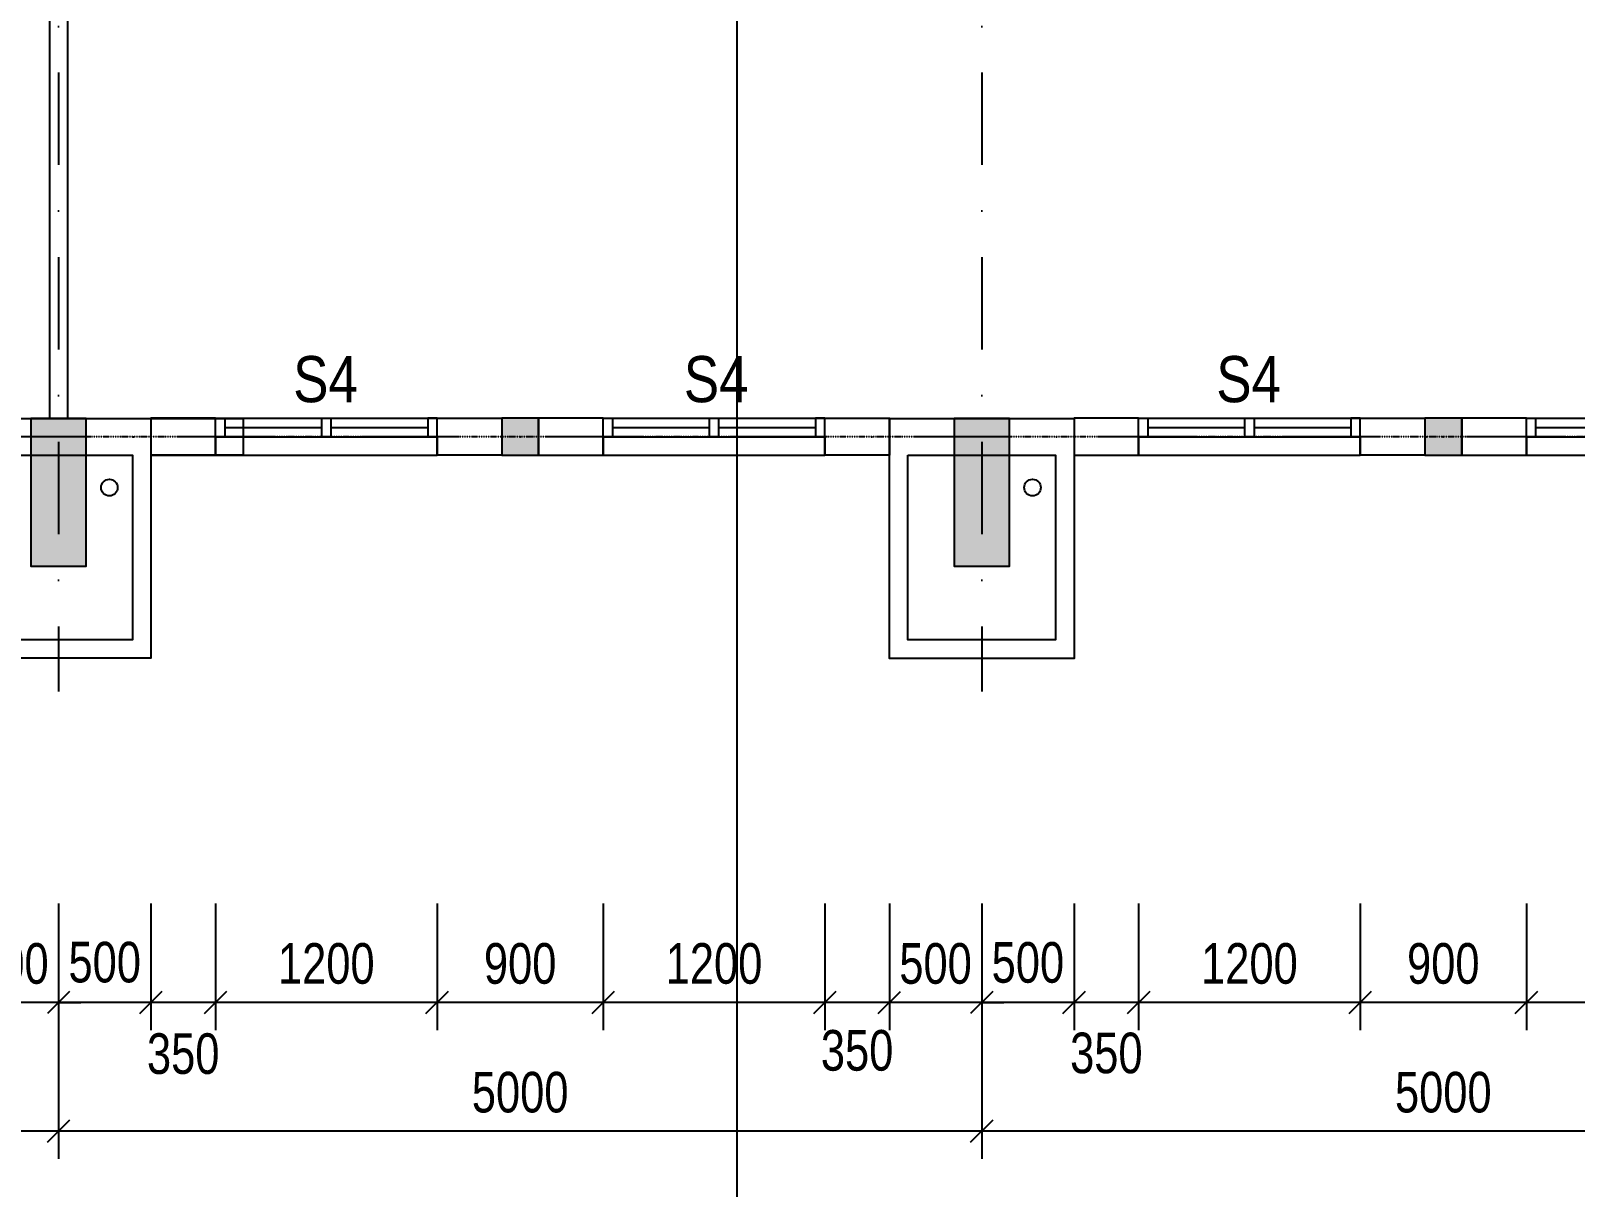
# Model space of a CAD drawing. Header units: millimetres. Extents: x -9574 to 115615, y -25569 to 161230.
# Drawn here: x 50510 to 58874, y -4064 to 2200 of the extents above; entities that cross this region are included whole.
import ezdxf
from ezdxf.enums import TextEntityAlignment as Align

# ---------------------------------------------------------------- set-up
doc = ezdxf.new("R2010")
doc.units = ezdxf.units.MM
doc.linetypes.add('luoi  H3$0$DASHDOT', pattern=[1, 0.5, -0.25, 0, -0.25])
doc.linetypes.add('luoi  H3$0$DASHDOT2', pattern=[0.5, 0.25, -0.125, 0, -0.125])
for name, color, linetype in [('$1$KICHTHUOC', 2, 'Continuous'), ('cot TT T1$0$COT1', 7, 'Continuous'), ('cot TT T1$0$COTPHU7', 7, 'Continuous'), ('cuaTT T1$0$TEXTcuaT1', 2, 'Continuous'), ('DAUCAT$0$GHICHU', 6, 'Continuous'), ('dimTT T1$0$KICHTHUOC', 2, 'Continuous'), ('GAIN TT 1$0$TUONG6', 6, 'Continuous'), ('luoi  H3$0$truc 3', 8, 'Continuous'), ('luoi  H3$0$TRUC9', 251, 'luoi  H3$0$DASHDOT'), ('TT T1$0$03', 4, 'Continuous'), ('TT T1$0$COTPHU7', 7, 'Continuous'), ('TT T1$0$CUA3', 3, 'Continuous'), ('TT T1$0$DODOC2', 7, 'Continuous'), ('TT T1$0$TUONG6', 6, 'Continuous')]:
    doc.layers.add(name, color=color, linetype=linetype)
doc.styles.add('cuaTT T1$0$VNI-Helve-Condense', font='vhelvcn_0.ttf')
doc.styles.add('DAUCAT$0$Tahoma', font='tahoma_1.ttf')
doc.styles.add('dimTT T1$1$VSIMPLEX.SHX', font='VSIMPLEX.SHX', dxfattribs={"width": 0.8})
doc.dimstyles.new('dimTT T1$1$1-100', dxfattribs={"dimscale": 0, "dimtxt": 220, "dimasz": 120, "dimexe": 150, "dimexo": 300, "dimgap": 100, "dimtad": 1, "dimdec": 0, "dimzin": 0, "dimdsep": 46, "dimtxsty": 'dimTT T1$1$VSIMPLEX.SHX', "dimblk1": 'dimTT T1$1$_OBLIQUE', "dimblk2": 'dimTT T1$1$_OBLIQUE', "dimsah": 1, "dimcen": 0, "dimdle": 100, "dimclrd": 2, "dimclre": 2, "dimclrt": 4, "dimadec": 0, "dimazin": 0, "dimtfac": 1, "dimtdec": 0, "dimtix": 1, "dimtmove": 2, "dimatfit": 3, "dimfxl": 0, "dimtolj": 1, "dimtzin": 0, "dimlwd": -1, "dimlwe": -1, "dimarcsym": 0})

# ---------------------------------------------------------------- blocks, each defined once
blk = doc.blocks.new('luoi  H3')
at = {"layer": 'luoi  H3$0$truc 3', "linetype": 'luoi  H3$0$DASHDOT2', "ltscale": 2000}
for p, q in [((50660, 23976.2), (50660, -1379.3)), ((55660, 23976.2), (55660, -1379.3)), ((66816.3, 0), (-994.8, 0))]:
    blk.add_line(p, q, dxfattribs=at)
at = {"layer": 'luoi  H3$0$TRUC9', "ltscale": 2}
blk.add_line((66816.3, 0), (-994.8, 0), dxfattribs=at)
blk = doc.blocks.new('TT T1$0$Cotvuong')
blk.add_hatch(color=256).paths.add_polyline_path([(50, 50), (-50, 50), (-50, -50), (50, -50)])
blk.add_lwpolyline([(-50, -50), (50, -50), (50, 50), (-50, 50)], close=True)
blk.add_point((0, 0))
blk = doc.blocks.new('TT T1$0$CUA 1200')
at = {"layer": 'TT T1$0$CUA3'}
for p, q in [((230027.4, 244953.6), (228827.4, 244953.6)), ((230027.4, 244853.6), (230027.4, 244953.6)), ((230027.4, 244853.6), (228827.4, 244853.6)), ((230027.4, 244753.6), (228827.4, 244753.6)), ((229402.4, 244803.6), (228877.4, 244803.6)), ((229977.4, 244803.6), (229452.4, 244803.6))]:
    blk.add_line(p, q, dxfattribs=at)
blk.add_lwpolyline([(228827.4, 244853.6), (228827.4, 244953.6)], dxfattribs=at)
for points in [[(228827.4, 244753.6), (228877.4, 244753.6), (228877.4, 244853.6), (228827.4, 244853.6)], [(229452.4, 244753.6), (229402.4, 244753.6), (229402.4, 244853.6), (229452.4, 244853.6)], [(230027.4, 244753.6), (229977.4, 244753.6), (229977.4, 244853.6), (230027.4, 244853.6)]]:
    blk.add_lwpolyline(points, close=True, dxfattribs=at)
blk = doc.blocks.new('TT T1')
at = {"layer": 'TT T1$0$DODOC2', "ltscale": 2}
for centre in [(50935, -274.4), (55935, -274.4)]:
    blk.add_circle(centre, 45, dxfattribs=at)
at = {"layer": 'TT T1$0$TUONG6'}
for points in [[(50610, 7800.2), (50610, 100.6), (50710, 100.6), (50710, 7800.6)], [(51160, -99.3), (51510, -99.3), (51510, 100.7), (51160, 100.7)], [(52710, 100.7), (53060, 100.7), (53060, -99.3), (52710, -99.3)], [(53610, 100.7), (53260, 100.7), (53260, -99.3), (53610, -99.3)], [(55160, -99.3), (54810, -99.3), (54810, 100.7), (55160, 100.7)], [(56160, -99.3), (56510, -99.3), (56510, 100.7), (56160, 100.7)], [(57710, 100.7), (58060, 100.7), (58060, -99.3), (57710, -99.3)], [(58610, 100.7), (58260, 100.7), (58260, -99.3), (58610, -99.3)]]:
    blk.add_lwpolyline(points, close=True, dxfattribs=at)
blk.add_lwpolyline([(51060, 100.4), (51660, 100.4), (51660, -99.6), (51160, -99.6)], dxfattribs=at)
blk.add_lwpolyline([(51060, 100.4), (51660, 100.4), (51660, -99.6), (51160, -99.6)], dxfattribs=at)
at = {"layer": 'TT T1$0$03', "rotation": 180}
for p in [(281537.4, 244854.3), (283637.4, 244854.3), (286537.4, 244854.3), (288637.4, 244854.3)]:
    blk.add_blockref('TT T1$0$CUA 1200', p, dxfattribs=at)
at = {"layer": 'TT T1$0$COTPHU7', "ltscale": 2, "xscale": 2, "yscale": 2, "rotation": 180}
for p in [(53160, 0.7), (58160, 0.7)]:
    blk.add_blockref('TT T1$0$Cotvuong', p, dxfattribs=at)
blk = doc.blocks.new('*U228')
blk.add_line((0, 7.94), (0, 458.41))
at = {"style": 'DAUCAT$0$Tahoma', "flags": 8}
for tag, p in [('VIEWNUMBER-b', (0, 466.35)), ('VIEWNUMBER', (0, 0))]:
    blk.add_attdef(tag, text='', height=2.5, dxfattribs=at).set_placement(p, align=Align.BOTTOM_CENTER)
for tag, p in [('SHEETNUMBER-b', (0, 464.76)), ('SHEETNUMBER', (0, -1.59))]:
    blk.add_attdef(tag, text='', height=2.5, dxfattribs=at).set_placement(p, align=Align.TOP_CENTER)
blk = doc.blocks.new('DAUCAT')
at = {"layer": 'DAUCAT$0$GHICHU', "color": 6, "xscale": 70, "yscale": 70, "zscale": 70}
blk.add_blockref('*U228', (54335.8, -6025.7), dxfattribs=at)
blk = doc.blocks.new('GAIN TT 1')
at = {"layer": 'GAIN TT 1$0$TUONG6'}
for points in [[(50160, 100.4), (51160, 100.4), (51160, -1199.2), (50160, -1199.2)], [(55160, 100.4), (56160, 100.4), (56160, -1199.6), (55160, -1199.6)], [(50260, -99.6), (51060, -99.6), (51060, -1099.2), (50260, -1099.2)], [(55260, -99.6), (56060, -99.6), (56060, -1099.6), (55260, -1099.6)]]:
    blk.add_lwpolyline(points, close=True, dxfattribs=at)
blk = doc.blocks.new('cot TT T1$0$COTRET')
at = {"layer": 'cot TT T1$0$COT1'}
for points in [[(9950, -19800), (10250, -19800), (10250, -20600), (9950, -20600)], [(14950, -19800), (15250, -19800), (15250, -20600), (14950, -20600)]]:
    blk.add_hatch(color=256, dxfattribs=at).paths.add_polyline_path(points)
for points in [[(9950, -19800), (10250, -19800), (10250, -20600), (9950, -20600)], [(14950, -19800), (15250, -19800), (15250, -20600), (14950, -20600)]]:
    blk.add_lwpolyline(points, close=True, dxfattribs=at)
blk = doc.blocks.new('cot TT T1$0$Cotvuong')
blk.add_hatch(color=256).paths.add_polyline_path([(50, 50), (-50, 50), (-50, -50), (50, -50)])
blk.add_lwpolyline([(-50, -50), (50, -50), (50, 50), (-50, 50)], close=True)
blk.add_point((0, 0))
blk = doc.blocks.new('cot TT T1')
at = {"layer": 'cot TT T1$0$COT1', "ltscale": 2, "extrusion": (0, 0, -1), "zscale": -1}
blk.add_blockref('cot TT T1$0$COTRET', (-65760, 19900), dxfattribs=at)
at = {"layer": 'cot TT T1$0$COTPHU7', "ltscale": 2, "xscale": 2, "yscale": 2, "rotation": 180}
for p in [(53160, 0.7), (58160, 0.7)]:
    blk.add_blockref('cot TT T1$0$Cotvuong', p, dxfattribs=at)
blk = doc.blocks.new('dimTT T1$1$_OBLIQUE')
at = {"color": 0, "linetype": 'ByBlock'}
blk.add_line((-0.5, -0.5), (0.5, 0.5), dxfattribs=at)
blk = doc.blocks.new('*D2082')
at = {"layer": 'DEFPOINTS', "color": 0, "ltscale": 2}
for p in [(58610, -2228.6), (59810, -2228.6), (58610, -3064)]:
    blk.add_point(p, dxfattribs=at)
at = {"layer": 'dimTT T1$0$KICHTHUOC', "color": 2, "ltscale": 2}
for p, q in [((58610, -2528.6), (58610, -3214)), ((59810, -2528.6), (59810, -3214)), ((59910, -3064), (58510, -3064))]:
    blk.add_line(p, q, dxfattribs=at)
at = {"layer": 'dimTT T1$0$KICHTHUOC', "color": 2, "ltscale": 2, "xscale": 120, "yscale": 120, "zscale": 120, "rotation": 180}
blk.add_blockref('dimTT T1$1$_OBLIQUE', (58610, -3064), dxfattribs=at)
at = {"layer": 'dimTT T1$0$KICHTHUOC', "color": 2, "ltscale": 2, "xscale": 120, "yscale": 120, "zscale": 120}
blk.add_blockref('dimTT T1$1$_OBLIQUE', (59810, -3064), dxfattribs=at)
at = {"layer": 'dimTT T1$0$KICHTHUOC', "color": 4, "ltscale": 2, "insert": (59210, -2854), "char_height": 220, "attachment_point": 5, "style": 'dimTT T1$1$VSIMPLEX.SHX'}
blk.add_mtext('\\A1;1200', dxfattribs=at)
blk = doc.blocks.new('*D2083')
at = {"layer": 'DEFPOINTS', "color": 0, "ltscale": 2}
for p in [(57710, -2228.6), (58610, -2228.6), (57710, -3064)]:
    blk.add_point(p, dxfattribs=at)
at = {"layer": 'dimTT T1$0$KICHTHUOC', "color": 2, "ltscale": 2}
for p, q in [((57710, -2528.6), (57710, -3214)), ((58610, -2528.6), (58610, -3214)), ((58710, -3064), (57610, -3064))]:
    blk.add_line(p, q, dxfattribs=at)
at = {"layer": 'dimTT T1$0$KICHTHUOC', "color": 2, "ltscale": 2, "xscale": 120, "yscale": 120, "zscale": 120, "rotation": 180}
blk.add_blockref('dimTT T1$1$_OBLIQUE', (57710, -3064), dxfattribs=at)
at = {"layer": 'dimTT T1$0$KICHTHUOC', "color": 2, "ltscale": 2, "xscale": 120, "yscale": 120, "zscale": 120}
blk.add_blockref('dimTT T1$1$_OBLIQUE', (58610, -3064), dxfattribs=at)
at = {"layer": 'dimTT T1$0$KICHTHUOC', "color": 4, "ltscale": 2, "insert": (58160, -2854), "char_height": 220, "attachment_point": 5, "style": 'dimTT T1$1$VSIMPLEX.SHX'}
blk.add_mtext('\\A1;900', dxfattribs=at)
blk = doc.blocks.new('*D2084')
at = {"layer": 'DEFPOINTS', "color": 0, "ltscale": 2}
for p in [(56510, -2228.6), (57710, -2228.6), (56510, -3064)]:
    blk.add_point(p, dxfattribs=at)
at = {"layer": 'dimTT T1$0$KICHTHUOC', "color": 2, "ltscale": 2}
for p, q in [((56510, -2528.6), (56510, -3214)), ((57710, -2528.6), (57710, -3214)), ((57810, -3064), (56410, -3064))]:
    blk.add_line(p, q, dxfattribs=at)
at = {"layer": 'dimTT T1$0$KICHTHUOC', "color": 2, "ltscale": 2, "xscale": 120, "yscale": 120, "zscale": 120, "rotation": 180}
blk.add_blockref('dimTT T1$1$_OBLIQUE', (56510, -3064), dxfattribs=at)
at = {"layer": 'dimTT T1$0$KICHTHUOC', "color": 2, "ltscale": 2, "xscale": 120, "yscale": 120, "zscale": 120}
blk.add_blockref('dimTT T1$1$_OBLIQUE', (57710, -3064), dxfattribs=at)
at = {"layer": 'dimTT T1$0$KICHTHUOC', "color": 4, "ltscale": 2, "insert": (57110, -2854), "char_height": 220, "attachment_point": 5, "style": 'dimTT T1$1$VSIMPLEX.SHX'}
blk.add_mtext('\\A1;1200', dxfattribs=at)
blk = doc.blocks.new('*D2085')
at = {"layer": 'DEFPOINTS', "color": 0, "ltscale": 2}
for p in [(56160, -2228.6), (56510, -2228.6), (56160, -3064)]:
    blk.add_point(p, dxfattribs=at)
at = {"layer": 'dimTT T1$0$KICHTHUOC', "color": 2, "ltscale": 2}
for p, q in [((56160, -2528.6), (56160, -3214)), ((56510, -2528.6), (56510, -3214)), ((56610, -3064), (56060, -3064))]:
    blk.add_line(p, q, dxfattribs=at)
at = {"layer": 'dimTT T1$0$KICHTHUOC', "color": 2, "ltscale": 2, "xscale": 120, "yscale": 120, "zscale": 120, "rotation": 180}
blk.add_blockref('dimTT T1$1$_OBLIQUE', (56160, -3064), dxfattribs=at)
at = {"layer": 'dimTT T1$0$KICHTHUOC', "color": 2, "ltscale": 2, "xscale": 120, "yscale": 120, "zscale": 120}
blk.add_blockref('dimTT T1$1$_OBLIQUE', (56510, -3064), dxfattribs=at)
at = {"layer": 'dimTT T1$0$KICHTHUOC', "color": 4, "ltscale": 2, "insert": (56335, -3338.8), "char_height": 220, "attachment_point": 5, "style": 'dimTT T1$1$VSIMPLEX.SHX'}
blk.add_mtext('\\A1;350', dxfattribs=at)
blk = doc.blocks.new('*D2086')
at = {"layer": 'DEFPOINTS', "color": 0, "ltscale": 2}
for p in [(55660, -2228.6), (56160, -2228.6), (55660, -3064)]:
    blk.add_point(p, dxfattribs=at)
at = {"layer": 'dimTT T1$0$KICHTHUOC', "color": 2, "ltscale": 2}
for p, q in [((55660, -2528.6), (55660, -3214)), ((56160, -2528.6), (56160, -3214)), ((56260, -3064), (55560, -3064))]:
    blk.add_line(p, q, dxfattribs=at)
at = {"layer": 'dimTT T1$0$KICHTHUOC', "color": 2, "ltscale": 2, "xscale": 120, "yscale": 120, "zscale": 120, "rotation": 180}
blk.add_blockref('dimTT T1$1$_OBLIQUE', (55660, -3064), dxfattribs=at)
at = {"layer": 'dimTT T1$0$KICHTHUOC', "color": 2, "ltscale": 2, "xscale": 120, "yscale": 120, "zscale": 120}
blk.add_blockref('dimTT T1$1$_OBLIQUE', (56160, -3064), dxfattribs=at)
at = {"layer": 'dimTT T1$0$KICHTHUOC', "color": 4, "ltscale": 2, "insert": (55910, -2848.5), "char_height": 220, "attachment_point": 5, "style": 'dimTT T1$1$VSIMPLEX.SHX'}
blk.add_mtext('\\A1;500', dxfattribs=at)
blk = doc.blocks.new('*D2087')
at = {"layer": 'DEFPOINTS', "color": 0, "ltscale": 2}
for p in [(55160, -2228.6), (55660, -2228.6), (55160, -3064)]:
    blk.add_point(p, dxfattribs=at)
at = {"layer": 'dimTT T1$0$KICHTHUOC', "color": 2, "ltscale": 2}
for p, q in [((55160, -2528.6), (55160, -3214)), ((55660, -2528.6), (55660, -3214)), ((55160, -3064), (55040, -3064)), ((55660, -3064), (55160, -3064)), ((55660, -3064), (55780, -3064))]:
    blk.add_line(p, q, dxfattribs=at)
at = {"layer": 'dimTT T1$0$KICHTHUOC', "color": 2, "ltscale": 2, "xscale": 120, "yscale": 120, "zscale": 120}
blk.add_blockref('dimTT T1$1$_OBLIQUE', (55160, -3064), dxfattribs=at)
at = {"layer": 'dimTT T1$0$KICHTHUOC', "color": 2, "ltscale": 2, "xscale": 120, "yscale": 120, "zscale": 120, "rotation": 180}
blk.add_blockref('dimTT T1$1$_OBLIQUE', (55660, -3064), dxfattribs=at)
at = {"layer": 'dimTT T1$0$KICHTHUOC', "color": 4, "ltscale": 2, "insert": (55410, -2854), "char_height": 220, "attachment_point": 5, "style": 'dimTT T1$1$VSIMPLEX.SHX'}
blk.add_mtext('\\A1;500', dxfattribs=at)
blk = doc.blocks.new('*D2088')
at = {"layer": 'DEFPOINTS', "color": 0, "ltscale": 2}
for p in [(54810, -2228.6), (55160, -2228.6), (54810, -3064)]:
    blk.add_point(p, dxfattribs=at)
at = {"layer": 'dimTT T1$0$KICHTHUOC', "color": 2, "ltscale": 2}
for p, q in [((54810, -2528.6), (54810, -3214)), ((55160, -2528.6), (55160, -3214)), ((55260, -3064), (54710, -3064))]:
    blk.add_line(p, q, dxfattribs=at)
at = {"layer": 'dimTT T1$0$KICHTHUOC', "color": 2, "ltscale": 2, "xscale": 120, "yscale": 120, "zscale": 120, "rotation": 180}
blk.add_blockref('dimTT T1$1$_OBLIQUE', (54810, -3064), dxfattribs=at)
at = {"layer": 'dimTT T1$0$KICHTHUOC', "color": 2, "ltscale": 2, "xscale": 120, "yscale": 120, "zscale": 120}
blk.add_blockref('dimTT T1$1$_OBLIQUE', (55160, -3064), dxfattribs=at)
at = {"layer": 'dimTT T1$0$KICHTHUOC', "color": 4, "ltscale": 2, "insert": (54985, -3324.8), "char_height": 220, "attachment_point": 5, "style": 'dimTT T1$1$VSIMPLEX.SHX'}
blk.add_mtext('\\A1;350', dxfattribs=at)
blk = doc.blocks.new('*D2089')
at = {"layer": 'DEFPOINTS', "color": 0, "ltscale": 2}
for p in [(53610, -2228.6), (54810, -2228.6), (53610, -3064)]:
    blk.add_point(p, dxfattribs=at)
at = {"layer": 'dimTT T1$0$KICHTHUOC', "color": 2, "ltscale": 2}
for p, q in [((53610, -2528.6), (53610, -3214)), ((54810, -2528.6), (54810, -3214)), ((54910, -3064), (53510, -3064))]:
    blk.add_line(p, q, dxfattribs=at)
at = {"layer": 'dimTT T1$0$KICHTHUOC', "color": 2, "ltscale": 2, "xscale": 120, "yscale": 120, "zscale": 120, "rotation": 180}
blk.add_blockref('dimTT T1$1$_OBLIQUE', (53610, -3064), dxfattribs=at)
at = {"layer": 'dimTT T1$0$KICHTHUOC', "color": 2, "ltscale": 2, "xscale": 120, "yscale": 120, "zscale": 120}
blk.add_blockref('dimTT T1$1$_OBLIQUE', (54810, -3064), dxfattribs=at)
at = {"layer": 'dimTT T1$0$KICHTHUOC', "color": 4, "ltscale": 2, "insert": (54210, -2854), "char_height": 220, "attachment_point": 5, "style": 'dimTT T1$1$VSIMPLEX.SHX'}
blk.add_mtext('\\A1;1200', dxfattribs=at)
blk = doc.blocks.new('*D2090')
at = {"layer": 'DEFPOINTS', "color": 0, "ltscale": 2}
for p in [(52710, -2228.6), (53610, -2228.6), (52710, -3064)]:
    blk.add_point(p, dxfattribs=at)
at = {"layer": 'dimTT T1$0$KICHTHUOC', "color": 2, "ltscale": 2}
for p, q in [((52710, -2528.6), (52710, -3214)), ((53610, -2528.6), (53610, -3214)), ((53710, -3064), (52610, -3064))]:
    blk.add_line(p, q, dxfattribs=at)
at = {"layer": 'dimTT T1$0$KICHTHUOC', "color": 2, "ltscale": 2, "xscale": 120, "yscale": 120, "zscale": 120, "rotation": 180}
blk.add_blockref('dimTT T1$1$_OBLIQUE', (52710, -3064), dxfattribs=at)
at = {"layer": 'dimTT T1$0$KICHTHUOC', "color": 2, "ltscale": 2, "xscale": 120, "yscale": 120, "zscale": 120}
blk.add_blockref('dimTT T1$1$_OBLIQUE', (53610, -3064), dxfattribs=at)
at = {"layer": 'dimTT T1$0$KICHTHUOC', "color": 4, "ltscale": 2, "insert": (53160, -2854), "char_height": 220, "attachment_point": 5, "style": 'dimTT T1$1$VSIMPLEX.SHX'}
blk.add_mtext('\\A1;900', dxfattribs=at)
blk = doc.blocks.new('*D2091')
at = {"layer": 'DEFPOINTS', "color": 0, "ltscale": 2}
for p in [(51510, -2228.6), (52710, -2228.6), (51510, -3064)]:
    blk.add_point(p, dxfattribs=at)
at = {"layer": 'dimTT T1$0$KICHTHUOC', "color": 2, "ltscale": 2}
for p, q in [((51510, -2528.6), (51510, -3214)), ((52710, -2528.6), (52710, -3214)), ((52810, -3064), (51410, -3064))]:
    blk.add_line(p, q, dxfattribs=at)
at = {"layer": 'dimTT T1$0$KICHTHUOC', "color": 2, "ltscale": 2, "xscale": 120, "yscale": 120, "zscale": 120, "rotation": 180}
blk.add_blockref('dimTT T1$1$_OBLIQUE', (51510, -3064), dxfattribs=at)
at = {"layer": 'dimTT T1$0$KICHTHUOC', "color": 2, "ltscale": 2, "xscale": 120, "yscale": 120, "zscale": 120}
blk.add_blockref('dimTT T1$1$_OBLIQUE', (52710, -3064), dxfattribs=at)
at = {"layer": 'dimTT T1$0$KICHTHUOC', "color": 4, "ltscale": 2, "insert": (52110, -2854), "char_height": 220, "attachment_point": 5, "style": 'dimTT T1$1$VSIMPLEX.SHX'}
blk.add_mtext('\\A1;1200', dxfattribs=at)
blk = doc.blocks.new('*D2092')
at = {"layer": 'DEFPOINTS', "color": 0, "ltscale": 2}
for p in [(51160, -2228.6), (51510, -2228.6), (51160, -3064)]:
    blk.add_point(p, dxfattribs=at)
at = {"layer": 'dimTT T1$0$KICHTHUOC', "color": 2, "ltscale": 2}
for p, q in [((51160, -2528.6), (51160, -3214)), ((51510, -2528.6), (51510, -3214)), ((51610, -3064), (51060, -3064))]:
    blk.add_line(p, q, dxfattribs=at)
at = {"layer": 'dimTT T1$0$KICHTHUOC', "color": 2, "ltscale": 2, "xscale": 120, "yscale": 120, "zscale": 120, "rotation": 180}
blk.add_blockref('dimTT T1$1$_OBLIQUE', (51160, -3064), dxfattribs=at)
at = {"layer": 'dimTT T1$0$KICHTHUOC', "color": 2, "ltscale": 2, "xscale": 120, "yscale": 120, "zscale": 120}
blk.add_blockref('dimTT T1$1$_OBLIQUE', (51510, -3064), dxfattribs=at)
at = {"layer": 'dimTT T1$0$KICHTHUOC', "color": 4, "ltscale": 2, "insert": (51335, -3342.5), "char_height": 220, "attachment_point": 5, "style": 'dimTT T1$1$VSIMPLEX.SHX'}
blk.add_mtext('\\A1;350', dxfattribs=at)
blk = doc.blocks.new('*D2093')
at = {"layer": 'DEFPOINTS', "color": 0, "ltscale": 2}
for p in [(50660, -2228.6), (51160, -2228.6), (50660, -3064)]:
    blk.add_point(p, dxfattribs=at)
at = {"layer": 'dimTT T1$0$KICHTHUOC', "color": 2, "ltscale": 2}
for p, q in [((50660, -2528.6), (50660, -3214)), ((51160, -2528.6), (51160, -3214)), ((51260, -3064), (50560, -3064))]:
    blk.add_line(p, q, dxfattribs=at)
at = {"layer": 'dimTT T1$0$KICHTHUOC', "color": 2, "ltscale": 2, "xscale": 120, "yscale": 120, "zscale": 120, "rotation": 180}
blk.add_blockref('dimTT T1$1$_OBLIQUE', (50660, -3064), dxfattribs=at)
at = {"layer": 'dimTT T1$0$KICHTHUOC', "color": 2, "ltscale": 2, "xscale": 120, "yscale": 120, "zscale": 120}
blk.add_blockref('dimTT T1$1$_OBLIQUE', (51160, -3064), dxfattribs=at)
at = {"layer": 'dimTT T1$0$KICHTHUOC', "color": 4, "ltscale": 2, "insert": (50910, -2846.9), "char_height": 220, "attachment_point": 5, "style": 'dimTT T1$1$VSIMPLEX.SHX'}
blk.add_mtext('\\A1;500', dxfattribs=at)
blk = doc.blocks.new('*D2094')
at = {"layer": 'DEFPOINTS', "color": 0, "ltscale": 2}
for p in [(50160, -2228.6), (50660, -2228.6), (50160, -3064)]:
    blk.add_point(p, dxfattribs=at)
at = {"layer": 'dimTT T1$0$KICHTHUOC', "color": 2, "ltscale": 2}
for p, q in [((50160, -2528.6), (50160, -3214)), ((50660, -2528.6), (50660, -3214)), ((50160, -3064), (50040, -3064)), ((50660, -3064), (50160, -3064)), ((50660, -3064), (50780, -3064))]:
    blk.add_line(p, q, dxfattribs=at)
at = {"layer": 'dimTT T1$0$KICHTHUOC', "color": 2, "ltscale": 2, "xscale": 120, "yscale": 120, "zscale": 120}
blk.add_blockref('dimTT T1$1$_OBLIQUE', (50160, -3064), dxfattribs=at)
at = {"layer": 'dimTT T1$0$KICHTHUOC', "color": 2, "ltscale": 2, "xscale": 120, "yscale": 120, "zscale": 120, "rotation": 180}
blk.add_blockref('dimTT T1$1$_OBLIQUE', (50660, -3064), dxfattribs=at)
at = {"layer": 'dimTT T1$0$KICHTHUOC', "color": 4, "ltscale": 2, "insert": (50410, -2854), "char_height": 220, "attachment_point": 5, "style": 'dimTT T1$1$VSIMPLEX.SHX'}
blk.add_mtext('\\A1;500', dxfattribs=at)
blk = doc.blocks.new('*D2110')
at = {"layer": 'DEFPOINTS', "color": 0, "ltscale": 2}
for p in [(55660, -2228.647251), (60660, -2228.647251), (55660, -3761.354552)]:
    blk.add_point(p, dxfattribs=at)
at = {"layer": 'dimTT T1$0$KICHTHUOC', "color": 2, "ltscale": 2}
for p, q in [((55660, -2528.647251), (55660, -3911.354552)), ((60660, -2528.647251), (60660, -3911.354552)), ((60760, -3761.354552), (55560, -3761.354552))]:
    blk.add_line(p, q, dxfattribs=at)
at = {"layer": 'dimTT T1$0$KICHTHUOC', "color": 2, "ltscale": 2, "xscale": 120, "yscale": 120, "zscale": 120, "rotation": 180}
blk.add_blockref('dimTT T1$1$_OBLIQUE', (55660, -3761.354552), dxfattribs=at)
at = {"layer": 'dimTT T1$0$KICHTHUOC', "color": 2, "ltscale": 2, "xscale": 120, "yscale": 120, "zscale": 120}
blk.add_blockref('dimTT T1$1$_OBLIQUE', (60660, -3761.354552), dxfattribs=at)
at = {"layer": 'dimTT T1$0$KICHTHUOC', "color": 4, "ltscale": 2, "insert": (58160, -3551.354552), "char_height": 220, "attachment_point": 5, "style": 'dimTT T1$1$VSIMPLEX.SHX'}
blk.add_mtext('\\A1;5000', dxfattribs=at)
blk = doc.blocks.new('*D2111')
at = {"layer": 'DEFPOINTS', "color": 0, "ltscale": 2}
for p in [(50660, -2228.647251), (55660, -2228.647251), (50660, -3761.354552)]:
    blk.add_point(p, dxfattribs=at)
at = {"layer": 'dimTT T1$0$KICHTHUOC', "color": 2, "ltscale": 2}
for p, q in [((50660, -2528.647251), (50660, -3911.354552)), ((55660, -2528.647251), (55660, -3911.354552)), ((55760, -3761.354552), (50560, -3761.354552))]:
    blk.add_line(p, q, dxfattribs=at)
at = {"layer": 'dimTT T1$0$KICHTHUOC', "color": 2, "ltscale": 2, "xscale": 120, "yscale": 120, "zscale": 120, "rotation": 180}
blk.add_blockref('dimTT T1$1$_OBLIQUE', (50660, -3761.354552), dxfattribs=at)
at = {"layer": 'dimTT T1$0$KICHTHUOC', "color": 2, "ltscale": 2, "xscale": 120, "yscale": 120, "zscale": 120}
blk.add_blockref('dimTT T1$1$_OBLIQUE', (55660, -3761.354552), dxfattribs=at)
at = {"layer": 'dimTT T1$0$KICHTHUOC', "color": 4, "ltscale": 2, "insert": (53160, -3551.354552), "char_height": 220, "attachment_point": 5, "style": 'dimTT T1$1$VSIMPLEX.SHX'}
blk.add_mtext('\\A1;5000', dxfattribs=at)
blk = doc.blocks.new('*D2112')
at = {"layer": 'DEFPOINTS', "color": 0, "ltscale": 2}
for p in [(45660, -2228.647251), (50660, -2228.647251), (45660, -3761.354552)]:
    blk.add_point(p, dxfattribs=at)
at = {"layer": 'dimTT T1$0$KICHTHUOC', "color": 2, "ltscale": 2}
for p, q in [((45660, -2528.647251), (45660, -3911.354552)), ((50660, -2528.647251), (50660, -3911.354552)), ((50760, -3761.354552), (45560, -3761.354552))]:
    blk.add_line(p, q, dxfattribs=at)
at = {"layer": 'dimTT T1$0$KICHTHUOC', "color": 2, "ltscale": 2, "xscale": 120, "yscale": 120, "zscale": 120, "rotation": 180}
blk.add_blockref('dimTT T1$1$_OBLIQUE', (45660, -3761.354552), dxfattribs=at)
at = {"layer": 'dimTT T1$0$KICHTHUOC', "color": 2, "ltscale": 2, "xscale": 120, "yscale": 120, "zscale": 120}
blk.add_blockref('dimTT T1$1$_OBLIQUE', (50660, -3761.354552), dxfattribs=at)
at = {"layer": 'dimTT T1$0$KICHTHUOC', "color": 4, "ltscale": 2, "insert": (48160, -3551.354552), "char_height": 220, "attachment_point": 5, "style": 'dimTT T1$1$VSIMPLEX.SHX'}
blk.add_mtext('\\A1;5000', dxfattribs=at)
blk = doc.blocks.new('cuaTT T1')
at = {"layer": 'cuaTT T1$0$TEXTcuaT1', "style": 'cuaTT T1$0$VNI-Helve-Condense'}
for p in [(51930.7, 188.1), (54046.6, 188.1), (56930.7, 188.1)]:
    blk.add_text('S4', height=250, dxfattribs=at).set_placement(p)
blk = doc.blocks.new('dimTT T1')
at = {"layer": 'dimTT T1$0$KICHTHUOC', "ltscale": 2}
for base, p1, p2, picture, middle in [((45660, -3761.4), (50660, -2228.6), (45660, -2228.6), '*D2112', (48160, -3551.4)), ((50160, -3064), (50660, -2228.6), (50160, -2228.6), '*D2094', (50410, -2854)), ((50660, -3761.4), (55660, -2228.6), (50660, -2228.6), '*D2111', (53160, -3551.4)), ((51510, -3064), (52710, -2228.6), (51510, -2228.6), '*D2091', (52110, -2854)), ((52710, -3064), (53610, -2228.6), (52710, -2228.6), '*D2090', (53160, -2854)), ((53610, -3064), (54810, -2228.6), (53610, -2228.6), '*D2089', (54210, -2854)), ((55160, -3064), (55660, -2228.6), (55160, -2228.6), '*D2087', (55410, -2854)), ((55660, -3761.4), (60660, -2228.6), (55660, -2228.6), '*D2110', (58160, -3551.4)), ((56510, -3064), (57710, -2228.6), (56510, -2228.6), '*D2084', (57110, -2854)), ((57710, -3064), (58610, -2228.6), (57710, -2228.6), '*D2083', (58160, -2854)), ((58610, -3064), (59810, -2228.6), (58610, -2228.6), '*D2082', (59210, -2854))]:
    dim = blk.add_linear_dim(base=base, p1=p1, p2=p2, dimstyle='dimTT T1$1$1-100', override={"dimscale": 1}, dxfattribs=at)
    dim.commit()
    dim.dimension.update_dxf_attribs({"geometry": picture, "text_midpoint": middle})
for base, p1, p2, picture, middle in [((50660, -3064), (51160, -2228.6), (50660, -2228.6), '*D2093', (50910, -2846.9)), ((51160, -3064), (51510, -2228.6), (51160, -2228.6), '*D2092', (51335, -3342.5)), ((54810, -3064), (55160, -2228.6), (54810, -2228.6), '*D2088', (54985, -3324.8)), ((55660, -3064), (56160, -2228.6), (55660, -2228.6), '*D2086', (55910, -2848.5)), ((56160, -3064), (56510, -2228.6), (56160, -2228.6), '*D2085', (56335, -3338.8))]:
    dim = blk.add_linear_dim(base=base, p1=p1, p2=p2, dimstyle='dimTT T1$1$1-100', override={"dimscale": 1}, dxfattribs=at)
    dim.commit()
    dim.dimension.update_dxf_attribs({"geometry": picture, "text_midpoint": middle, "dimtype": 160})

msp = doc.modelspace()

# ---------------------------------------------------------------- block references
at = {"layer": '$1$KICHTHUOC', "ltscale": 2}
msp.add_blockref('DAUCAT', (0, 0), dxfattribs=at)
for name in ['TT T1', 'cot TT T1', 'luoi  H3', 'dimTT T1', 'GAIN TT 1', 'cuaTT T1']:
    msp.add_blockref(name, (0, 0))

doc.saveas('drawing.dxf')
